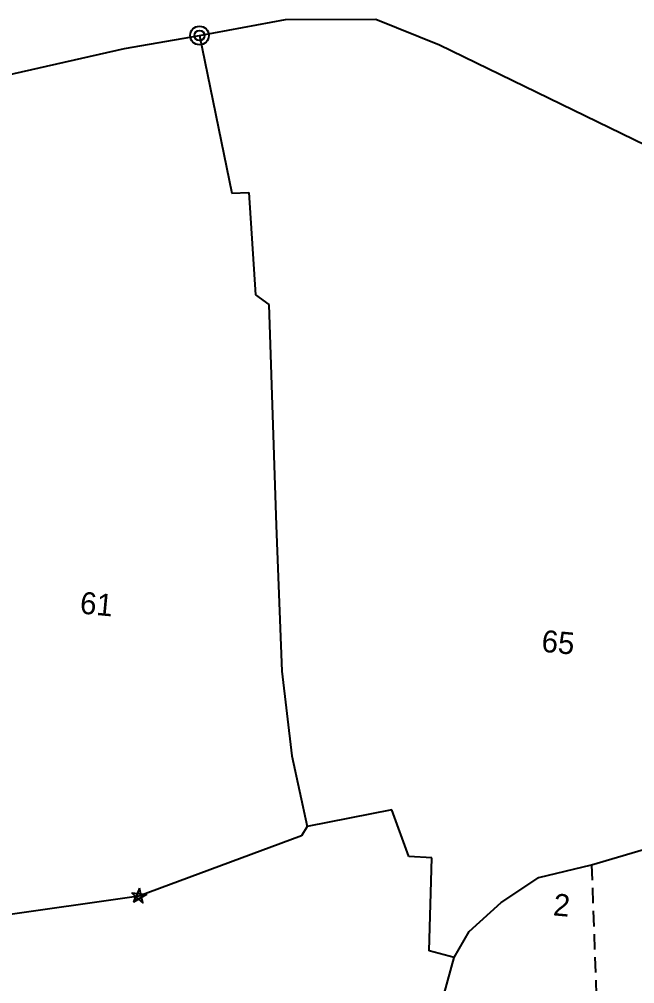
# Model space of a CAD drawing. Header units: metres. Extents: x 292095 to 294306, y 2100393 to 2102799.
# Drawn here: x 293294.5 to 293494.4, y 2101600.8 to 2101914.1 of the extents above; entities that cross this region are included whole.
import ezdxf
from ezdxf.enums import TextEntityAlignment as Align

# ---------------------------------------------------------------- set-up
doc = ezdxf.new("R2010")
doc.units = ezdxf.units.M
doc.header["$MEASUREMENT"] = 0
doc.linetypes.add('DASHED', pattern=[0.75, 0.5, -0.25])
for name, color, linetype in [('POLY_PARCEL', 6, 'Continuous'), ('POLY_SUBPARCEL', 6, 'DASHED'), ('TEXT_MAPIN', 7, 'Continuous'), ('TEXT_PARCEL', 7, 'Continuous')]:
    doc.layers.add(name, color=color, linetype=linetype)
doc.styles.add('TEXT_MAP', font='')
doc.styles.get('TEXT_MAP').set_extended_font_data('Kruti Dev 050')

msp = doc.modelspace()

# ---------------------------------------------------------------- linework, layer by layer
for points in [[(293333.58, 2101631.83), (293331.67, 2101627.4), (293333.25, 2101628.34), (293334.64, 2101627.13)], [(293331.02, 2101630.31), (293335.82, 2101629.86), (293331.66, 2101627.4), (293332.4, 2101629.1)]]:
    msp.add_lwpolyline(points, close=True)
msp.add_lwpolyline([(293332.4, 2101629.1), (293333.25, 2101628.34)])
for radius in [3.02, 1.66]:
    msp.add_circle((293353.03, 2101908.84), radius)
at = {"layer": 'POLY_PARCEL'}
for p, q in [((293353.03, 2101908.84), (293380.98, 2101914.06)), ((293380.98, 2101914.06), (293410.27, 2101914.1)), ((293410.27, 2101914.1), (293430.96, 2101905.85)), ((293328.65, 2101904.57), (293353.03, 2101908.84)), ((293353.03, 2101908.84), (293363.51, 2101857.63)), ((293239.91, 2101884.61), (293328.65, 2101904.57)), ((293430.96, 2101905.85), (293505.78, 2101869.45)), ((293363.51, 2101857.63), (293369.08, 2101857.87)), ((293369.08, 2101857.87), (293371.27, 2101824.61)), ((293371.27, 2101824.61), (293375.52, 2101821.44)), ((293375.52, 2101821.44), (293377.91, 2101749.66)), ((293377.91, 2101749.66), (293379.82, 2101702.41)), ((293379.82, 2101702.41), (293383.05, 2101674.86)), ((293383.05, 2101674.86), (293387.97, 2101651.95)), ((293415.5, 2101657.34), (293387.97, 2101651.95)), ((293421, 2101642.14), (293415.5, 2101657.34)), ((293387.97, 2101651.95), (293386.16, 2101648.84)), ((293386.16, 2101648.84), (293333.34, 2101629.31)), ((293480.38, 2101639.46), (293512.46, 2101648.95)), ((293428.45, 2101641.73), (293421, 2101642.14)), ((293427.64, 2101611.57), (293428.45, 2101641.73)), ((293463.28, 2101635.3), (293480.38, 2101639.46)), ((293451, 2101627.24), (293463.28, 2101635.3)), ((293333.34, 2101629.31), (293274.39, 2101620.89)), ((293440.62, 2101617.85), (293451, 2101627.24)), ((293435.79, 2101609.37), (293440.62, 2101617.85)), ((293435.79, 2101609.37), (293427.64, 2101611.57)), ((293430.18, 2101589.46), (293435.79, 2101609.37))]:
    msp.add_line(p, q, dxfattribs=at)
at = {"layer": 'POLY_SUBPARCEL', "ltscale": 10}
msp.add_line((293480.38, 2101639.46), (293482.13, 2101590.68), dxfattribs=at)

# ---------------------------------------------------------------- texts
at = {"layer": 'TEXT_MAPIN', "style": 'TEXT_MAP'}
msp.add_text('2', height=7.15, rotation=354.6533, dxfattribs=at).set_placement((293470.69, 2101626.43), align=Align.MIDDLE)
at = {"layer": 'TEXT_PARCEL', "style": 'TEXT_MAP'}
for s, p in [('61', (293319.62, 2101724.18)), ('65', (293469.53, 2101711.76))]:
    msp.add_text(s, height=7.148, rotation=354.6533, dxfattribs=at).set_placement(p, align=Align.MIDDLE)

doc.saveas('drawing.dxf')
